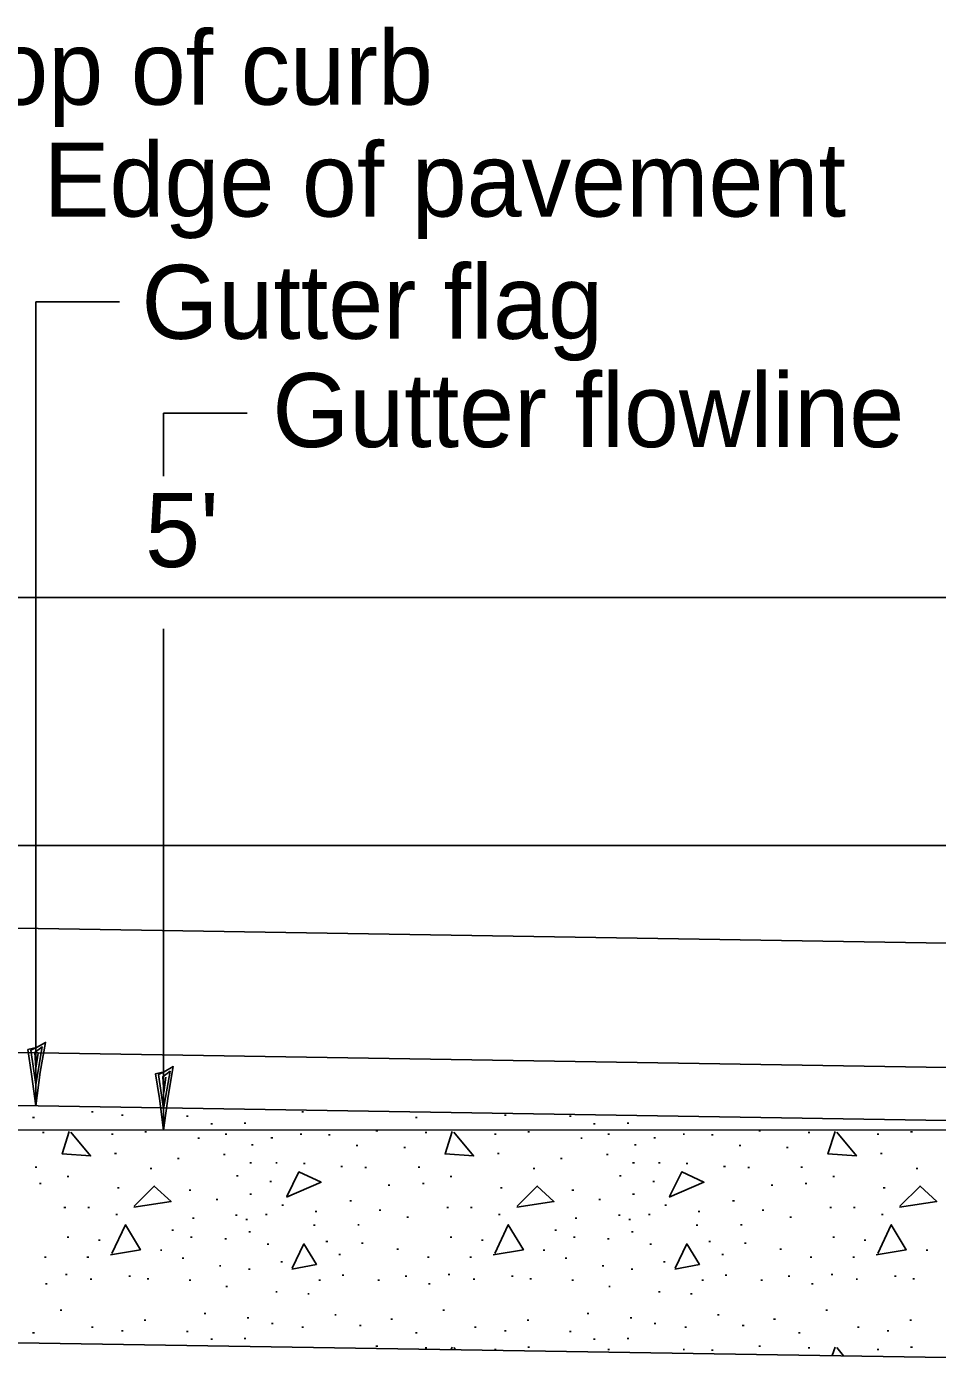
# Model space of a CAD drawing. Extents: x 0 to 2.83, y -0.11 to 1.83.
# Drawn here: x 1.1356 to 1.2793, y 0.7347 to 0.946 of the extents above; entities that cross this region are included whole.
import ezdxf

# ---------------------------------------------------------------- set-up
doc = ezdxf.new("R2010")
doc.units = 0
for name, color, linetype in [('RD_Pr_Roadway_Dimensions', 7, 'Continuous'), ('RD_Pr_Roadway_Notes', 7, 'Continuous'), ('SH_General_Details', 7, 'Continuous')]:
    doc.layers.add(name, color=color, linetype=linetype)

msp = doc.modelspace()

# ---------------------------------------------------------------- linework, layer by layer
at = {"layer": 'RD_Pr_Roadway_Dimensions'}
msp.add_line((0.9702, 0.85598), (1.37602, 0.85598), dxfattribs=at)
at = {"layer": 'RD_Pr_Roadway_Notes'}
for p, q in [((1.15021, 0.90262), (1.13701, 0.90262)), ((1.13701, 0.90262), (1.13701, 0.87515)), ((1.17037, 0.88505), (1.15717, 0.88505)), ((1.15717, 0.88505), (1.15717, 0.87515)), ((1.13701, 0.87515), (1.13701, 0.77581)), ((1.15717, 0.85102), (1.15717, 0.77199))]:
    msp.add_line(p, q, dxfattribs=at)
for points in [[(1.13714, 0.78499), (1.13577, 0.78468), (1.13636, 0.7808), (1.13701, 0.77581), (1.13774, 0.78114), (1.13856, 0.78581), (1.13714, 0.78499), (1.13623, 0.78458), (1.13701, 0.77916), (1.13805, 0.78509), (1.13689, 0.78421), (1.13705, 0.78172), (1.13741, 0.78412)], [(1.15731, 0.78117), (1.15594, 0.78086), (1.15653, 0.77698), (1.15717, 0.77199), (1.1579, 0.77732), (1.15872, 0.78199), (1.15731, 0.78117), (1.1564, 0.78076), (1.15718, 0.77534), (1.15822, 0.78127), (1.15705, 0.78039), (1.15721, 0.7779), (1.15757, 0.7803)]]:
    msp.add_lwpolyline(points, dxfattribs=at)
at = {"layer": 'SH_General_Details'}
for p, q in [((1.36937, 0.80003), (0.32155, 0.81685)), ((0.9702, 0.81685), (1.38001, 0.81685)), ((1.36937, 0.78045), (0.32155, 0.79728)), ((0.97286, 0.77845), (1.36937, 0.77208)), ((1.13653, 0.77397), (1.1368, 0.77397)), ((1.14584, 0.77488), (1.1461, 0.77488)), ((1.15055, 0.77431), (1.15082, 0.77431)), ((1.16082, 0.7742), (1.16109, 0.7742)), ((1.17902, 0.77488), (1.17928, 0.77488)), ((1.19695, 0.77397), (1.19722, 0.77397)), ((1.21097, 0.77431), (1.21124, 0.77431)), ((1.22124, 0.7742), (1.22151, 0.7742)), ((1.36937, 0.77208), (0.9737, 0.77191)), ((1.13806, 0.77159), (1.13833, 0.77159)), ((1.14896, 0.77136), (1.14923, 0.77136)), ((1.15424, 0.7717), (1.1545, 0.7717)), ((1.16463, 0.77295), (1.16489, 0.77295)), ((1.1669, 0.77136), (1.16716, 0.77136)), ((1.1699, 0.77307), (1.17017, 0.77307)), ((1.17874, 0.77136), (1.179, 0.77136)), ((1.18322, 0.77125), (1.18349, 0.77125)), ((1.19071, 0.77187), (1.19098, 0.77187)), ((1.19849, 0.77159), (1.19875, 0.77159)), ((1.20939, 0.77136), (1.20965, 0.77136)), ((1.21466, 0.7717), (1.21492, 0.7717)), ((1.22505, 0.77295), (1.22531, 0.77295)), ((1.22732, 0.77136), (1.22758, 0.77136)), ((1.23033, 0.77307), (1.23059, 0.77307)), ((1.23916, 0.77136), (1.23942, 0.77136)), ((1.24364, 0.77125), (1.24391, 0.77125)), ((1.25113, 0.77187), (1.2514, 0.77187)), ((1.25891, 0.77159), (1.25917, 0.77159)), ((1.26981, 0.77136), (1.27007, 0.77136)), ((1.27508, 0.7717), (1.27535, 0.7717)), ((1.16258, 0.77068), (1.16285, 0.77068)), ((1.17108, 0.76966), (1.17134, 0.76966)), ((1.17414, 0.77074), (1.17441, 0.77074)), ((1.18759, 0.76955), (1.18786, 0.76955)), ((1.19508, 0.76921), (1.19535, 0.76921)), ((1.22301, 0.77068), (1.22327, 0.77068)), ((1.2315, 0.76966), (1.23176, 0.76966)), ((1.23456, 0.77074), (1.23483, 0.77074)), ((1.24801, 0.76955), (1.24828, 0.76955)), ((1.2555, 0.76921), (1.25577, 0.76921)), ((1.14947, 0.7683), (1.14974, 0.7683)), ((1.15941, 0.7675), (1.15967, 0.7675)), ((1.16667, 0.76813), (1.16693, 0.76813)), ((1.2099, 0.7683), (1.21016, 0.7683)), ((1.21983, 0.7675), (1.22009, 0.7675)), ((1.22709, 0.76813), (1.22736, 0.76813)), ((1.27032, 0.7683), (1.27058, 0.7683)), ((1.13693, 0.76614), (1.13719, 0.76614)), ((1.15509, 0.76591), (1.15536, 0.76591)), ((1.17079, 0.76682), (1.17106, 0.76682)), ((1.17488, 0.76682), (1.17514, 0.76682)), ((1.17925, 0.76671), (1.17951, 0.76671)), ((1.18515, 0.76626), (1.18542, 0.76626)), ((1.18895, 0.76608), (1.18922, 0.76608)), ((1.19735, 0.76614), (1.19762, 0.76614)), ((1.21551, 0.76591), (1.21578, 0.76591)), ((1.23121, 0.76682), (1.23148, 0.76682)), ((1.2353, 0.76682), (1.23556, 0.76682)), ((1.23967, 0.76671), (1.23993, 0.76671)), ((1.24557, 0.76626), (1.24584, 0.76626)), ((1.24937, 0.76608), (1.24964, 0.76608)), ((1.25777, 0.76614), (1.25804, 0.76614)), ((1.27593, 0.76591), (1.2762, 0.76591)), ((1.13761, 0.76353), (1.13788, 0.76353)), ((1.14198, 0.76467), (1.14225, 0.76467)), ((1.14993, 0.76285), (1.15019, 0.76285)), ((1.16871, 0.76478), (1.16898, 0.76478)), ((1.17397, 0.76387), (1.17423, 0.76387)), ((1.19264, 0.7633), (1.19291, 0.7633)), ((1.19803, 0.76353), (1.1983, 0.76353)), ((1.2024, 0.76467), (1.20267, 0.76467)), ((1.21035, 0.76285), (1.21061, 0.76285)), ((1.22913, 0.76478), (1.2294, 0.76478)), ((1.23439, 0.76387), (1.23466, 0.76387)), ((1.25306, 0.7633), (1.25333, 0.7633)), ((1.25846, 0.76353), (1.25872, 0.76353)), ((1.26282, 0.76467), (1.26309, 0.76467)), ((1.27077, 0.76285), (1.27104, 0.76285)), ((1.16122, 0.76251), (1.16149, 0.76251)), ((1.16548, 0.76103), (1.16574, 0.76103)), ((1.17079, 0.76188), (1.17106, 0.76188)), ((1.18657, 0.76081), (1.18683, 0.76081)), ((1.22164, 0.76251), (1.22191, 0.76251)), ((1.2259, 0.76103), (1.22616, 0.76103)), ((1.23121, 0.76188), (1.23148, 0.76188)), ((1.24699, 0.76081), (1.24726, 0.76081)), ((1.14147, 0.75979), (1.14174, 0.75979)), ((1.14522, 0.75979), (1.14548, 0.75979)), ((1.14964, 0.75865), (1.14991, 0.75865)), ((1.16854, 0.75854), (1.16881, 0.75854)), ((1.17329, 0.75865), (1.17355, 0.75865)), ((1.17584, 0.76013), (1.17611, 0.76013)), ((1.18112, 0.75916), (1.18139, 0.75916)), ((1.19122, 0.75933), (1.19149, 0.75933)), ((1.20189, 0.75979), (1.20216, 0.75979)), ((1.20564, 0.75979), (1.2059, 0.75979)), ((1.21006, 0.75865), (1.21033, 0.75865)), ((1.22896, 0.75854), (1.22923, 0.75854)), ((1.23371, 0.75865), (1.23398, 0.75865)), ((1.23627, 0.76013), (1.23653, 0.76013)), ((1.24154, 0.75916), (1.24181, 0.75916)), ((1.25164, 0.75933), (1.25191, 0.75933)), ((1.26232, 0.75979), (1.26258, 0.75979)), ((1.26606, 0.75979), (1.26632, 0.75979)), ((1.27049, 0.75865), (1.27075, 0.75865)), ((1.16173, 0.75808), (1.162, 0.75808)), ((1.17017, 0.75786), (1.17043, 0.75786)), ((1.18084, 0.75697), (1.1811, 0.75697)), ((1.18782, 0.75706), (1.18808, 0.75706)), ((1.19559, 0.75825), (1.19586, 0.75825)), ((1.22215, 0.75808), (1.22242, 0.75808)), ((1.23059, 0.75786), (1.23085, 0.75786)), ((1.24126, 0.75697), (1.24152, 0.75697)), ((1.24824, 0.75706), (1.2485, 0.75706)), ((1.25601, 0.75825), (1.25628, 0.75825)), ((1.14198, 0.7551), (1.14225, 0.7551)), ((1.14692, 0.75464), (1.14718, 0.75464)), ((1.1585, 0.75617), (1.15876, 0.75617)), ((1.16145, 0.7551), (1.16171, 0.7551)), ((1.16684, 0.75481), (1.1671, 0.75481)), ((1.17062, 0.75595), (1.17089, 0.75595)), ((1.18282, 0.75441), (1.18309, 0.75441)), ((1.2024, 0.7551), (1.20267, 0.7551)), ((1.20734, 0.75464), (1.2076, 0.75464)), ((1.21892, 0.75617), (1.21918, 0.75617)), ((1.22187, 0.7551), (1.22213, 0.7551)), ((1.22726, 0.75481), (1.22752, 0.75481)), ((1.23104, 0.75595), (1.23131, 0.75595)), ((1.24325, 0.75441), (1.24351, 0.75441)), ((1.26282, 0.7551), (1.26309, 0.7551)), ((1.26776, 0.75464), (1.26803, 0.75464)), ((1.15668, 0.75305), (1.15694, 0.75305)), ((1.17352, 0.75396), (1.17378, 0.75396)), ((1.18487, 0.75237), (1.18513, 0.75237)), ((1.18844, 0.75413), (1.18871, 0.75413)), ((1.19401, 0.75317), (1.19427, 0.75317)), ((1.2171, 0.75305), (1.21737, 0.75305)), ((1.23394, 0.75396), (1.2342, 0.75396)), ((1.24529, 0.75237), (1.24555, 0.75237)), ((1.24886, 0.75413), (1.24913, 0.75413)), ((1.25443, 0.75317), (1.25469, 0.75317)), ((1.27752, 0.75305), (1.27779, 0.75305)), ((1.13841, 0.75192), (1.13867, 0.75192)), ((1.1451, 0.75192), (1.14537, 0.75192)), ((1.16014, 0.7518), (1.16041, 0.7518)), ((1.16599, 0.75055), (1.16625, 0.75055)), ((1.17057, 0.75004), (1.17083, 0.75004)), ((1.17567, 0.75118), (1.17594, 0.75118)), ((1.19883, 0.75192), (1.19909, 0.75192)), ((1.20552, 0.75192), (1.20579, 0.75192)), ((1.22056, 0.7518), (1.22083, 0.7518)), ((1.22641, 0.75055), (1.22667, 0.75055)), ((1.23099, 0.75004), (1.23125, 0.75004)), ((1.23609, 0.75118), (1.23636, 0.75118)), ((1.25925, 0.75192), (1.25951, 0.75192)), ((1.26595, 0.75192), (1.26621, 0.75192)), ((1.1417, 0.74919), (1.14196, 0.74919)), ((1.14561, 0.74846), (1.14588, 0.74846)), ((1.15169, 0.74896), (1.15195, 0.74896)), ((1.15458, 0.74851), (1.15484, 0.74851)), ((1.16122, 0.74828), (1.16148, 0.74828)), ((1.18169, 0.74828), (1.18195, 0.74828)), ((1.18538, 0.74908), (1.18564, 0.74908)), ((1.191, 0.74828), (1.19126, 0.74828)), ((1.19531, 0.74896), (1.19557, 0.74896)), ((1.20212, 0.74919), (1.20238, 0.74919)), ((1.20604, 0.74846), (1.2063, 0.74846)), ((1.21211, 0.74896), (1.21237, 0.74896)), ((1.215, 0.74851), (1.21527, 0.74851)), ((1.22164, 0.74828), (1.2219, 0.74828)), ((1.24211, 0.74828), (1.24237, 0.74828)), ((1.2458, 0.74908), (1.24606, 0.74908)), ((1.25142, 0.74828), (1.25168, 0.74828)), ((1.25573, 0.74896), (1.256, 0.74896)), ((1.26254, 0.74919), (1.2628, 0.74919)), ((1.26646, 0.74846), (1.26672, 0.74846)), ((1.27253, 0.74896), (1.27279, 0.74896)), ((1.27542, 0.74851), (1.27569, 0.74851)), ((1.13858, 0.74772), (1.13884, 0.74772)), ((1.16701, 0.74732), (1.16727, 0.74732)), ((1.17488, 0.74647), (1.17514, 0.74647)), ((1.17993, 0.74613), (1.18019, 0.74613)), ((1.199, 0.74772), (1.19926, 0.74772)), ((1.22743, 0.74732), (1.22769, 0.74732)), ((1.2353, 0.74647), (1.23556, 0.74647)), ((1.24035, 0.74613), (1.24062, 0.74613)), ((1.25942, 0.74772), (1.25968, 0.74772)), ((1.14085, 0.74358), (1.14111, 0.74358)), ((1.15413, 0.74199), (1.15439, 0.74199)), ((1.1636, 0.74306), (1.16387, 0.74306)), ((1.1704, 0.74238), (1.17066, 0.74238)), ((1.18419, 0.74284), (1.18445, 0.74284)), ((1.19304, 0.74216), (1.1933, 0.74216)), ((1.20127, 0.74358), (1.20153, 0.74358)), ((1.21455, 0.74199), (1.21481, 0.74199)), ((1.22403, 0.74306), (1.22429, 0.74306)), ((1.23082, 0.74238), (1.23108, 0.74238)), ((1.24461, 0.74284), (1.24487, 0.74284)), ((1.25346, 0.74216), (1.25373, 0.74216)), ((1.26169, 0.74358), (1.26195, 0.74358)), ((1.27497, 0.74199), (1.27523, 0.74199)), ((1.36937, 0.73473), (0.98761, 0.74076)), ((1.13653, 0.74), (1.1368, 0.74)), ((1.14584, 0.74091), (1.1461, 0.74091)), ((1.15055, 0.74034), (1.15082, 0.74034)), ((1.16082, 0.74023), (1.16109, 0.74023)), ((1.1742, 0.74147), (1.17446, 0.74147)), ((1.17902, 0.74091), (1.17928, 0.74091)), ((1.1881, 0.74113), (1.18837, 0.74113)), ((1.19695, 0.74), (1.19722, 0.74)), ((1.20626, 0.74091), (1.20653, 0.74091)), ((1.21097, 0.74034), (1.21124, 0.74034)), ((1.22124, 0.74023), (1.22151, 0.74023)), ((1.23462, 0.74147), (1.23488, 0.74147)), ((1.23944, 0.74091), (1.23971, 0.74091)), ((1.24852, 0.74113), (1.24879, 0.74113)), ((1.25738, 0.74), (1.25764, 0.74)), ((1.26668, 0.74091), (1.26695, 0.74091)), ((1.2714, 0.74034), (1.27166, 0.74034)), ((1.16463, 0.73898), (1.16489, 0.73898)), ((1.1699, 0.73909), (1.17017, 0.73909)), ((1.19071, 0.7379), (1.19098, 0.7379)), ((1.19849, 0.73762), (1.19875, 0.73762)), ((1.20939, 0.73739), (1.20965, 0.73739)), ((1.21466, 0.73773), (1.21492, 0.73773)), ((1.22505, 0.73898), (1.22531, 0.73898)), ((1.22732, 0.73739), (1.22758, 0.73739)), ((1.23033, 0.73909), (1.23059, 0.73909)), ((1.23916, 0.73739), (1.23942, 0.73739)), ((1.25113, 0.7379), (1.2514, 0.7379)), ((1.25891, 0.73762), (1.25917, 0.73762)), ((1.26981, 0.73739), (1.27007, 0.73739)), ((1.27508, 0.73773), (1.27535, 0.73773)), ((1.24364, 0.73728), (1.24391, 0.73728))]:
    msp.add_line(p, q, dxfattribs=at)
for points in [[(1.14257, 0.77167), (1.14568, 0.7679), (1.14119, 0.76823), (1.14231, 0.77173)], [(1.203, 0.77167), (1.2061, 0.7679), (1.20161, 0.76823), (1.20273, 0.77173)], [(1.26342, 0.77167), (1.26652, 0.7679), (1.26203, 0.76823), (1.26315, 0.77173)], [(1.17662, 0.76149), (1.17854, 0.76539), (1.18204, 0.76374), (1.17658, 0.76141)], [(1.23705, 0.76149), (1.23896, 0.76539), (1.24247, 0.76374), (1.237, 0.76141)], [(1.15255, 0.75997), (1.15573, 0.76314), (1.15837, 0.7607), (1.1525, 0.75984)], [(1.21297, 0.75997), (1.21615, 0.76314), (1.21879, 0.7607), (1.21292, 0.75984)], [(1.2734, 0.75997), (1.27657, 0.76314), (1.27921, 0.7607), (1.27334, 0.75984)], [(1.14905, 0.7525), (1.15117, 0.75706), (1.15354, 0.7531), (1.14879, 0.7523)], [(1.20947, 0.7525), (1.21159, 0.75706), (1.21397, 0.7531), (1.20921, 0.7523)], [(1.2699, 0.7525), (1.27201, 0.75706), (1.27439, 0.7531), (1.26963, 0.7523)], [(1.17748, 0.75019), (1.17933, 0.75402), (1.18132, 0.75078), (1.17745, 0.75005)], [(1.2379, 0.75019), (1.23976, 0.75402), (1.24174, 0.75078), (1.23787, 0.75005)], [(1.2026, 0.73736), (1.20273, 0.73776)], [(1.203, 0.73769), (1.20328, 0.73735)], [(1.26272, 0.73642), (1.26315, 0.73776)], [(1.26342, 0.73769), (1.2645, 0.73639)]]:
    msp.add_lwpolyline(points, dxfattribs=at)

# ---------------------------------------------------------------- texts
at = {"layer": 'RD_Pr_Roadway_Dimensions'}
msp.add_text("5'", height=0.011667, dxfattribs=at).set_placement((1.15427, 0.86079))
at = {"layer": 'RD_Pr_Roadway_Notes'}
for s, p in [('Top of curb', (1.12079, 0.93372)), ('Edge of pavement', (1.13824, 0.91607)), ('Gutter flag', (1.1537, 0.89679)), ('Gutter flowline', (1.17436, 0.87971))]:
    msp.add_text(s, height=0.0116667, dxfattribs=at).set_placement(p)

doc.saveas('drawing.dxf')
